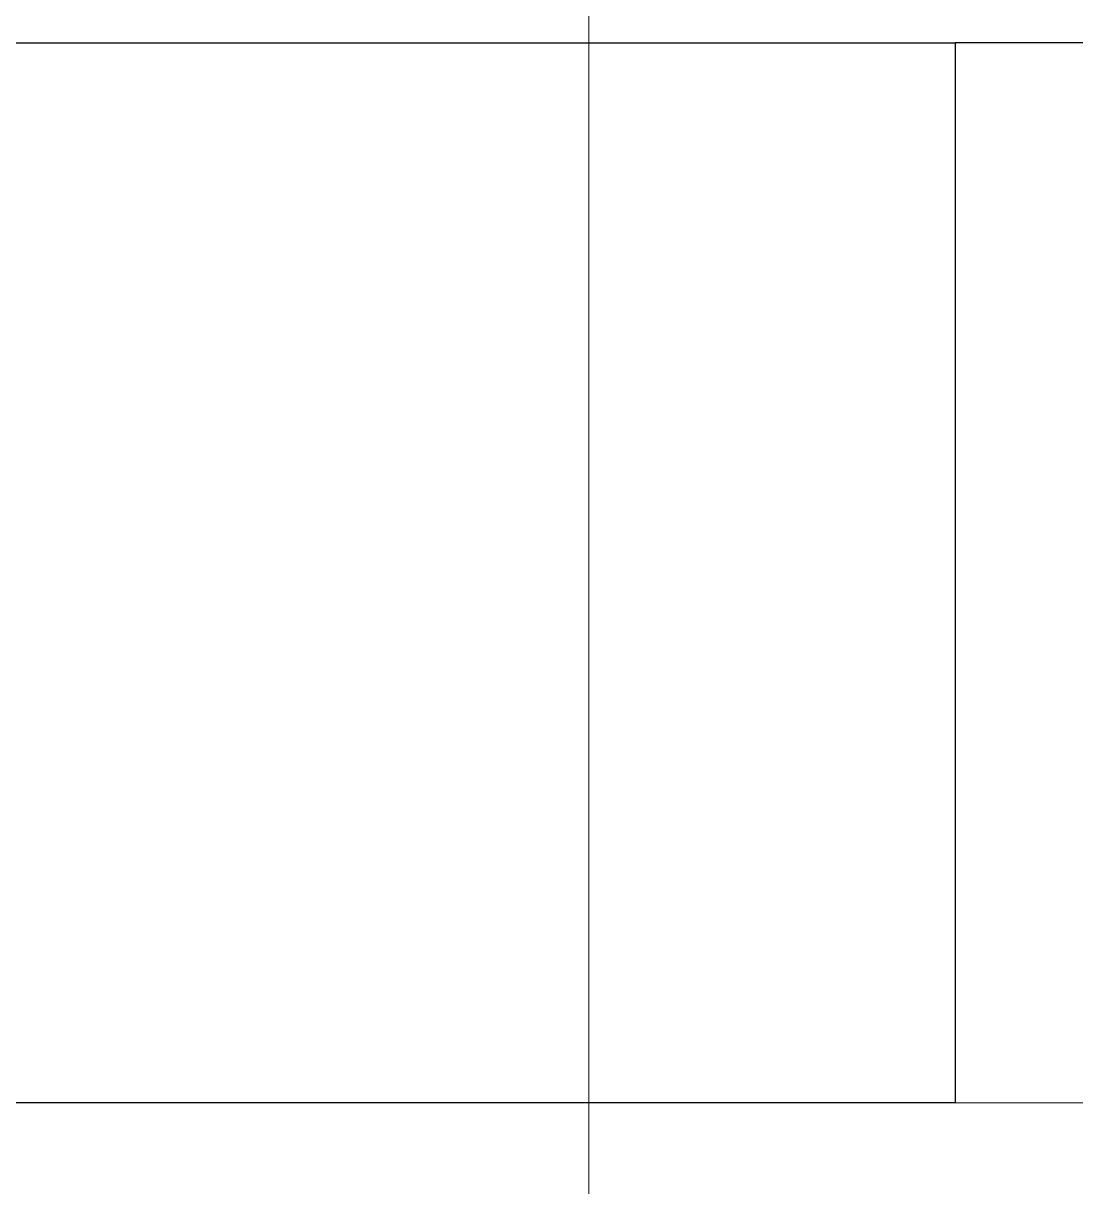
# Model space of a CAD drawing. Header units: millimetres. Extents: x 596 to 768, y 309 to 423.
# Drawn here: x 690.8893 to 691.0384, y 403.8597 to 404.0244 of the extents above; entities that cross this region are included whole.
import ezdxf

# ---------------------------------------------------------------- set-up
doc = ezdxf.new("R2010")
doc.units = ezdxf.units.MM
doc.layers.add('1- 3', color=3, linetype='Continuous')

# ---------------------------------------------------------------- blocks, each defined once
blk = doc.blocks.new('CTOBOM')
at = {"color": 0, "ltscale": 0.075}
blk.add_line((9.08185, -0.31329), (9.23185, -0.31329), dxfattribs=at)
blk.add_line((9.08185, -0.31329), (9.23185, -0.31329), dxfattribs=at)
for points in [[(9.23185, -0.31329), (9.23044, 2.47945), (4.43185, 1.19047), (4.43185, -0.36016)], [(4.58185, -0.36016), (4.58185, 1.04047), (9.08044, 2.32945), (9.08185, -0.31329)]]:
    blk.add_lwpolyline(points, dxfattribs=at)
blk.add_lwpolyline([(9.08185, -0.31329), (9.23185, -0.31329), (9.23185, -0.51329), (9.08185, -0.51329)], close=True, dxfattribs=at)
at = {"color": 0, "lineweight": 20}
for points in [[(9.26755, -0.36516), (9.01936, -0.36516)], [(9.28692, -0.36516), (9.01936, -0.36516)]]:
    blk.add_lwpolyline(points, dxfattribs=at)

msp = doc.modelspace()

# ---------------------------------------------------------------- block references
at = {"layer": '1- 3', "rotation": 270}
msp.add_blockref('CTOBOM', (691.33455, 413.10343), dxfattribs=at)

doc.saveas('drawing.dxf')
